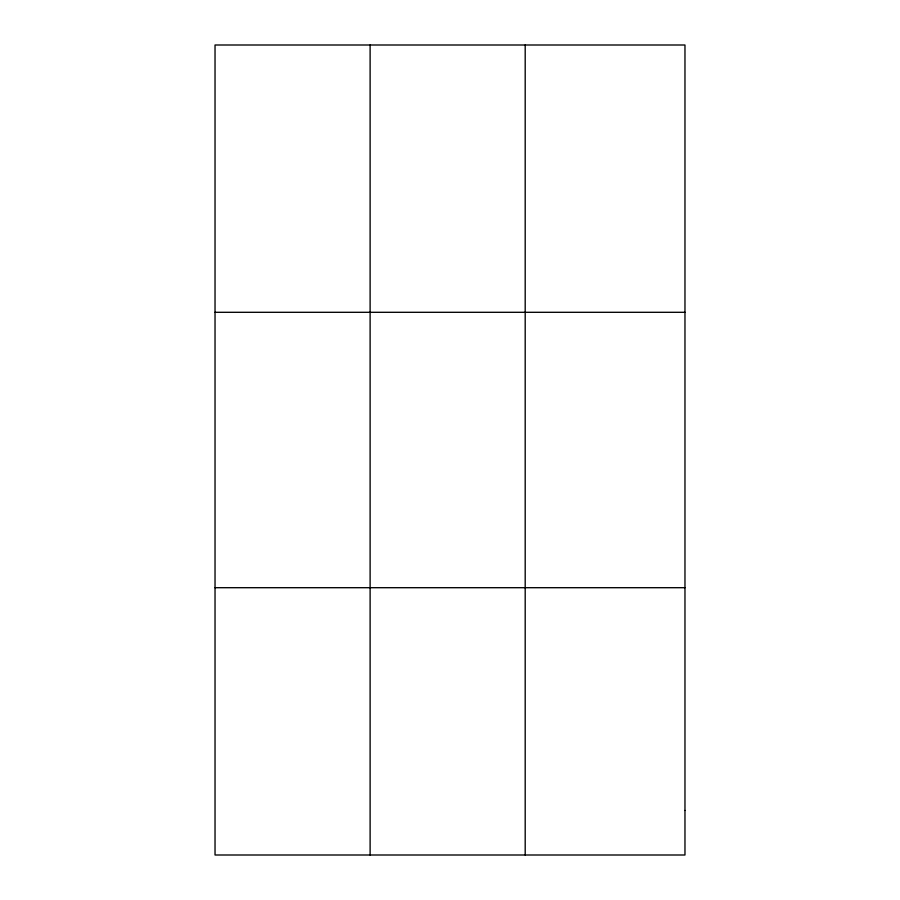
<?xml version="1.0" encoding="UTF-8"?>
<svg xmlns="http://www.w3.org/2000/svg" width="900" height="900" viewBox="0 0 900 900"><rect width="100%" height="100%" fill="white"/><g stroke="black" fill="none" stroke-linecap="round" stroke-linejoin="round"><path stroke-width="1.35" d="M370.114 855L370.114 45M525.195 855L525.195 45M215.032 312.3L684.967 312.3M215.032 587.7L684.967 587.7M684.967 810.45L684.967 855L215.032 855L215.032 45L684.967 45L684.967 810.45"/></g></svg>
